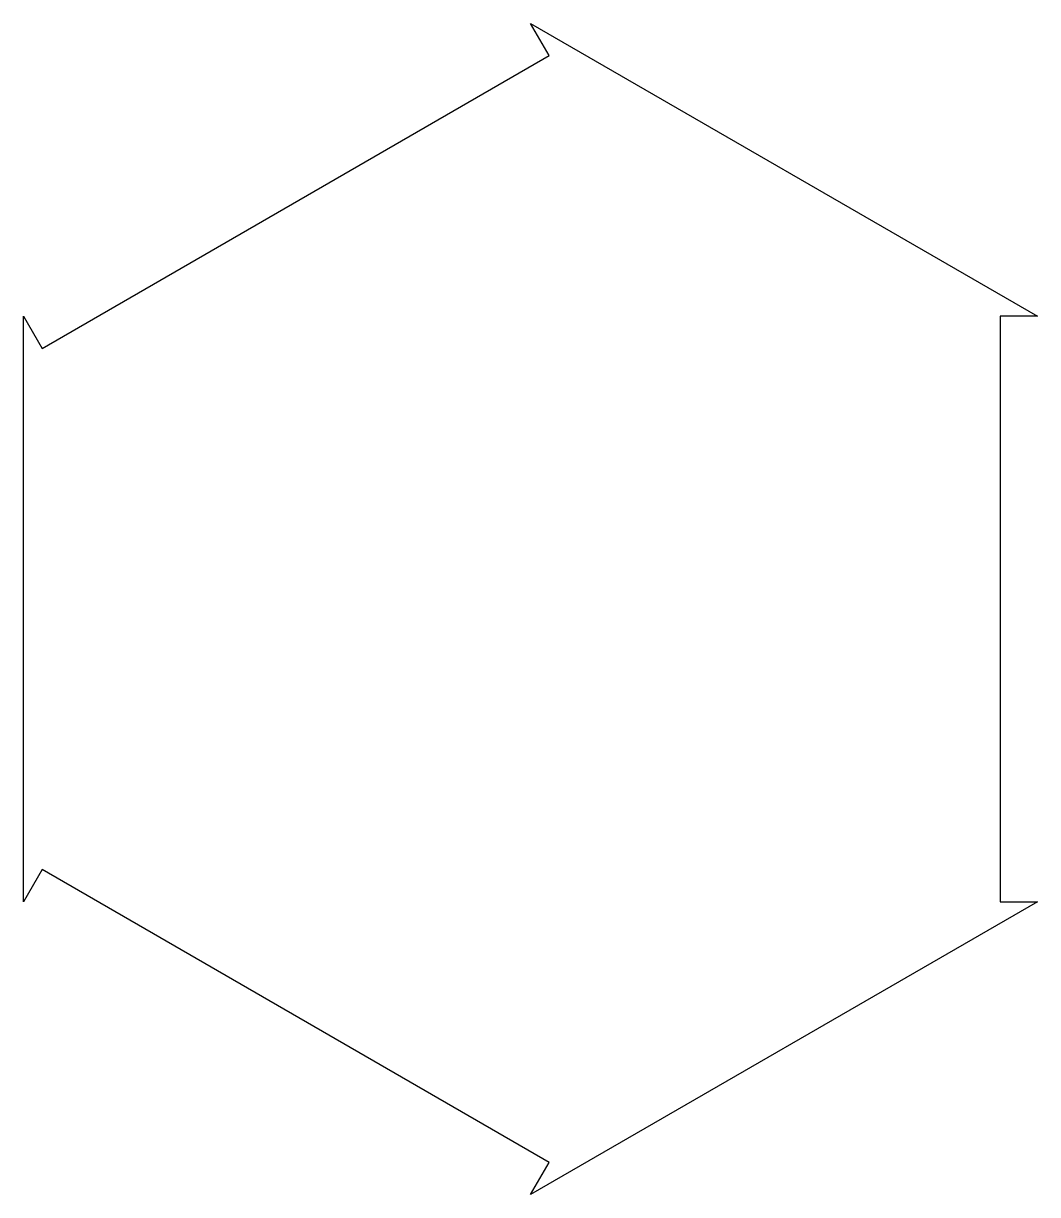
# Model space of a CAD drawing. Header units: millimetres. Extents: x -134 to -26, y -53 to 73.
import ezdxf

# ---------------------------------------------------------------- set-up
doc = ezdxf.new("R2010")
doc.units = ezdxf.units.MM
doc.layers.get('0').update_dxf_attribs({"linetype": 'CONTINUOUS'})

msp = doc.modelspace()

# ---------------------------------------------------------------- linework, layer by layer
msp.add_lwpolyline([(-134.48, 41.46), (-132.48, 37.99), (-78, 69.45), (-80, 72.91), (-25.52, 41.46), (-29.52, 41.46), (-29.52, -21.46), (-25.52, -21.46), (-80, -52.91), (-78, -49.45), (-132.48, -17.99), (-134.48, -21.46)], close=True)

doc.saveas('drawing.dxf')
